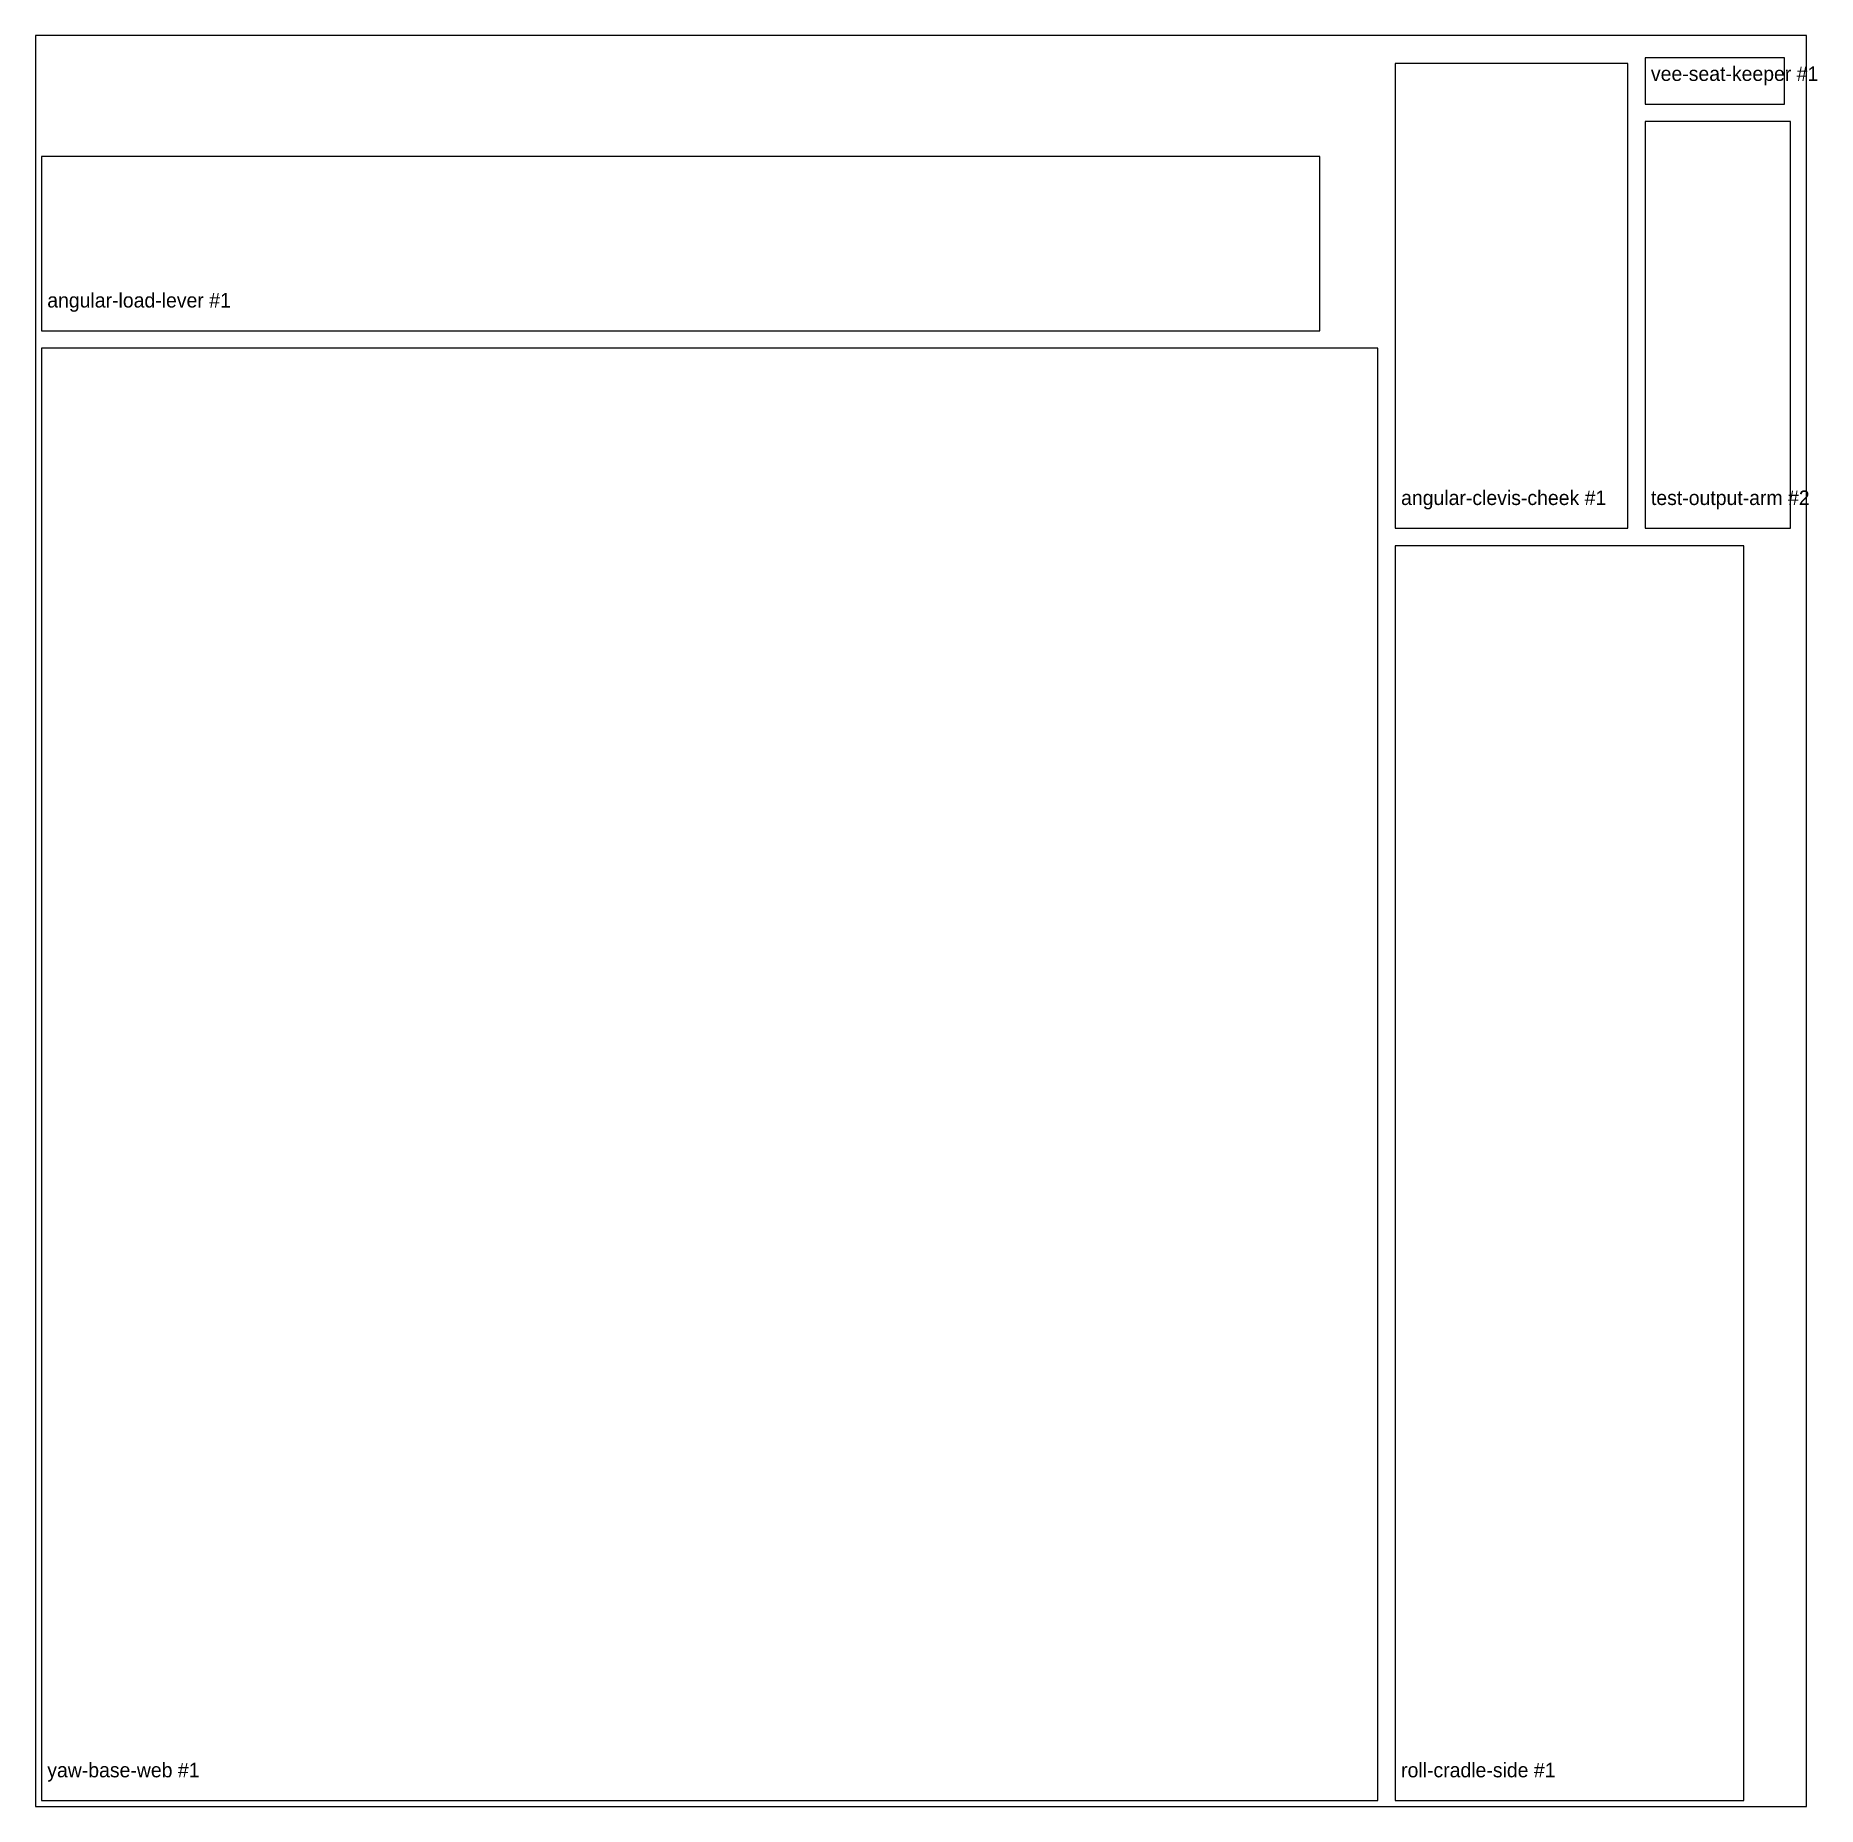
# Model space of a CAD drawing. Header units: millimetres. Extents: x 0 to 307, y 0 to 305.
import ezdxf

# ---------------------------------------------------------------- set-up
doc = ezdxf.new("R2010")
doc.units = ezdxf.units.MM

msp = doc.modelspace()

# ---------------------------------------------------------------- linework, layer by layer
for points in [[(0, 0), (304.8, 0), (304.8, 304.8), (0, 304.8)], [(277, 293), (301, 293), (301, 301), (277, 301)], [(234, 220), (274, 220), (274, 300), (234, 300)], [(277, 220), (302, 220), (302, 290), (277, 290)], [(1, 254), (221, 254), (221, 284), (1, 284)], [(1, 1), (231, 1), (231, 251), (1, 251)], [(234, 1), (294, 1), (294, 217), (234, 217)]]:
    msp.add_lwpolyline(points, close=True)

# ---------------------------------------------------------------- texts
for s, p in [('vee-seat-keeper #1', (278, 297)), ('angular-load-lever #1', (2, 258)), ('angular-clevis-cheek #1', (235, 224)), ('test-output-arm #2', (278, 224)), ('yaw-base-web #1', (2, 5)), ('roll-cradle-side #1', (235, 5))]:
    msp.add_text(s, height=2.5).set_placement(p)

doc.saveas('drawing.dxf')
